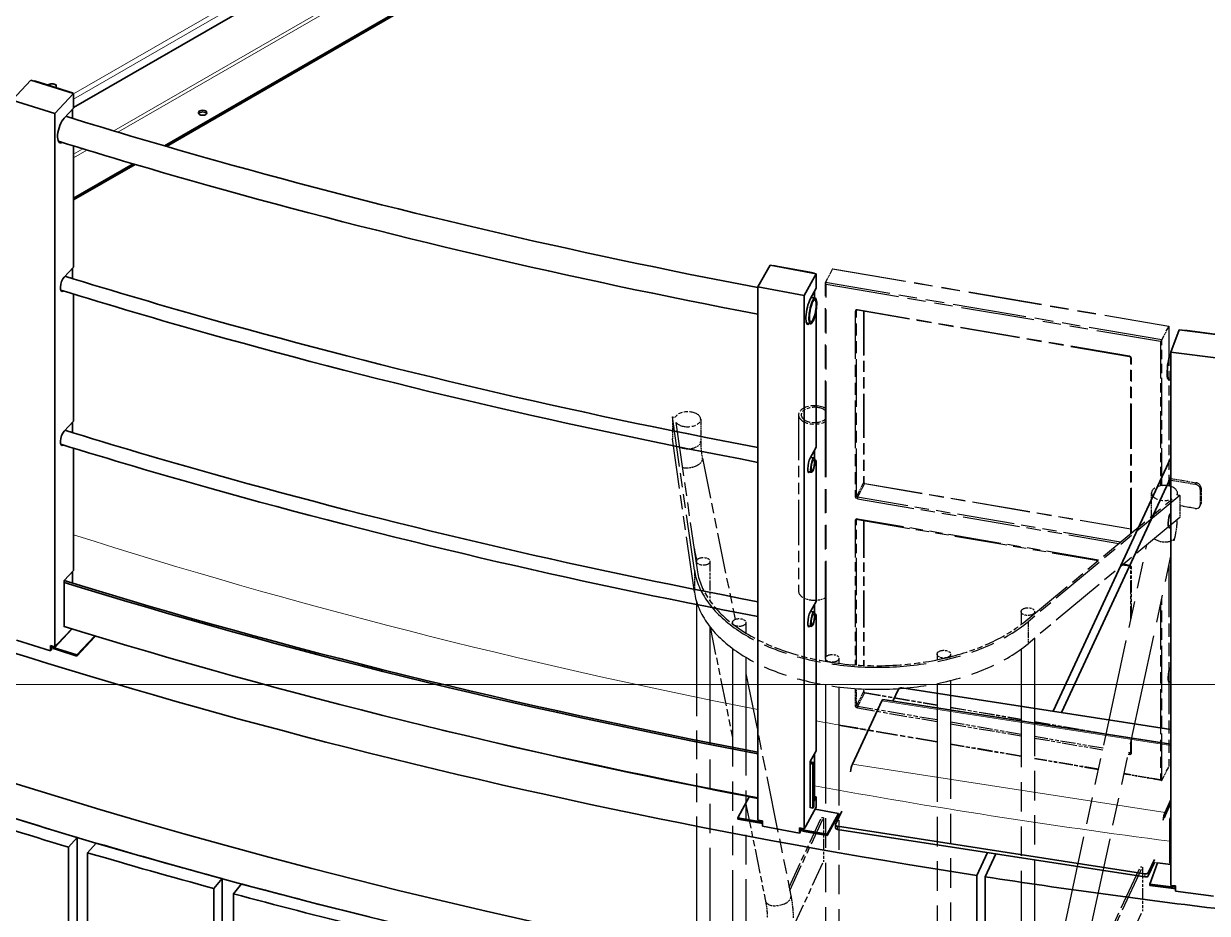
# Model space of a CAD drawing. Header units: millimetres. Extents: x 0 to 42050, y 0 to 29700.
# Drawn here: x 24983 to 25861, y 10772 to 11432 of the extents above; entities that cross this region are included whole.
import ezdxf

# ---------------------------------------------------------------- set-up
doc = ezdxf.new("R2010")
doc.units = ezdxf.units.MM
doc.header["$LTSCALE"] = 50
doc.linetypes.add('DOUBLE_DASH_CHAIN', pattern=[1.2403, 0.6614, -0.0827, 0.1654, -0.0827, 0.1654, -0.0827])
for name, color, linetype, lineweight in [('Detail Boundary', 7, 'Continuous', 18), ('Reference', 7, 'DOUBLE_DASH_CHAIN', 25), ('Visible', 7, 'Continuous', 35), ('Visible Narrow', 7, 'Continuous', 18)]:
    doc.layers.add(name, color=color, linetype=linetype, lineweight=lineweight)
doc.layers.add('P_Cable Ducts (CD)', color=30, linetype='Continuous', lineweight=18, true_color=0xff7f00)

# ---------------------------------------------------------------- blocks, each defined once
blk = doc.blocks.new('2dDetail0')
at = {"layer": 'Detail Boundary', "flags": 128}
blk.add_lwpolyline([(487.387, 169.093), (587.479, 169.093), (587.479, 218.834), (487.387, 218.834), (487.387, 169.093)], dxfattribs=at)

msp = doc.modelspace()

# ---------------------------------------------------------------- linework, layer by layer
at = {"layer": 'P_Cable Ducts (CD)'}
for centre, major_axis, start_param, end_param in [((26536.67, 12634.94), (3132, 0), 4.206918, 4.384312), ((26536.67, 12617.63), (3212, 0), 4.257807, 4.390658), ((26536.67, 12634.94), (3132, 0), 4.398848, 4.411717), ((26536.67, 12634.94), (3212, 0), 4.406491, 4.491477), ((26536.67, 12617.63), (3212, 0), 4.41233, 4.412777), ((26536.67, 12617.63), (3212, 0), 4.487834, 4.488579)]:
    msp.add_ellipse(centre, major_axis=major_axis, ratio=0.57735, start_param=start_param, end_param=end_param, dxfattribs=at)
at = {"layer": 'Reference', "ltscale": 0.116712}
for p, q in [((25577.58, 11239.81), (25582.79, 11250)), ((25826.92, 11197.28), (25832.14, 11207.47)), ((25605.81, 11091.59), (25600.59, 11081.4)), ((25601.36, 11080.62), (25606.58, 11090.81)), ((25605.81, 10936.46), (25600.59, 10926.27)), ((25601.36, 10925.49), (25606.58, 10935.67)), ((25826.92, 10870.68), (25832.14, 10880.87))]:
    msp.add_line(p, q, dxfattribs=at)
at = {"layer": 'Reference', "ltscale": 1.650504}
for p, q in [((25582.79, 11250), (25832.14, 11207.47)), ((25826.92, 11197.28), (25577.58, 11239.81))]:
    msp.add_line(p, q, dxfattribs=at)
at = {"layer": 'Reference', "ltscale": 1.648522}
msp.add_line((25583.08, 11250.11), (25832.12, 11207.63), dxfattribs=at)
at = {"layer": 'Reference', "ltscale": 2.162754}
msp.add_line((25577.55, 10961.48), (25577.55, 11239.65), dxfattribs=at)
at = {"layer": 'Reference', "ltscale": 1.640346}
msp.add_line((25578.12, 11238.58), (25825.93, 11196.31), dxfattribs=at)
at = {"layer": 'Reference', "ltscale": 2.146431}
msp.add_line((25578.12, 10962.51), (25578.12, 11238.58), dxfattribs=at)
at = {"layer": 'Reference', "ltscale": 1.068983}
for p, q in [((25599.6, 11218.59), (25599.6, 11081.09)), ((25600.59, 11081.4), (25600.59, 11218.9))]:
    msp.add_line(p, q, dxfattribs=at)
at = {"layer": 'Reference', "ltscale": 0.003814}
for p, q in [((25600.59, 11218.9), (25600.77, 11219.24)), ((25600.59, 11063.77), (25600.77, 11064.11))]:
    msp.add_line(p, q, dxfattribs=at)
at = {"layer": 'Reference', "ltscale": 1.33562}
for p, q in [((25802.91, 11185.22), (25601.14, 11219.63)), ((25803, 11184.87), (25601.23, 11219.29))]:
    msp.add_line(p, q, dxfattribs=at)
at = {"layer": 'Reference', "ltscale": 0.986703}
msp.add_line((25605.81, 11218.51), (25605.81, 11091.59), dxfattribs=at)
at = {"layer": 'Reference', "ltscale": 0.985642}
msp.add_line((25605.84, 11218.5), (25605.84, 11091.72), dxfattribs=at)
at = {"layer": 'Reference', "ltscale": 0.888687}
msp.add_line((25832.14, 11207.47), (25832.14, 11093.16), dxfattribs=at)
at = {"layer": 'Reference', "ltscale": 0.888479}
msp.add_line((25832.17, 11207.57), (25832.17, 11093.29), dxfattribs=at)
at = {"layer": 'Reference', "ltscale": 0.833662}
msp.add_line((25825.93, 11196.31), (25825.93, 11089.08), dxfattribs=at)
at = {"layer": 'Reference', "ltscale": 0.839992}
msp.add_line((25826.92, 11089.23), (25826.92, 11197.28), dxfattribs=at)
at = {"layer": 'Reference', "ltscale": 1.012701}
msp.add_line((25803.87, 11053.83), (25803.87, 11184.09), dxfattribs=at)
at = {"layer": 'Reference', "ltscale": 1.005544}
msp.add_line((25804.45, 11054.31), (25804.45, 11183.65), dxfattribs=at)
at = {"layer": 'Reference', "ltscale": 0.013389}
for p, q in [((25464.07, 11140.24), (25466.12, 11139.92)), ((25838.14, 11082.37), (25840.19, 11082.05))]:
    msp.add_line(p, q, dxfattribs=at)
at = {"layer": 'Reference', "ltscale": 0.12687}
for p, q in [((25464.07, 11140.24), (25464.07, 11123.91)), ((25484.99, 11138.49), (25484.99, 11122.16)), ((25832.36, 11093.6), (25851.54, 11090.33)), ((25819.27, 11067.47), (25819.27, 11083.8)), ((25840.19, 11082.05), (25840.19, 11065.72)), ((25480.36, 11026.59), (25480.36, 11010.26)), ((25727.67, 10988.34), (25727.67, 10972.01))]:
    msp.add_line(p, q, dxfattribs=at)
at = {"layer": 'Reference', "ltscale": 1.253798}
for p, q in [((25480.36, 11026.59), (25464.07, 11140.24)), ((25480.36, 11010.26), (25464.07, 11123.91)), ((25840.19, 11082.05), (25727.67, 10988.34)), ((25840.19, 11065.72), (25727.67, 10972.01))]:
    msp.add_line(p, q, dxfattribs=at)
at = {"layer": 'Reference', "ltscale": 1.208092}
for p, q in [((25466.65, 11136.19), (25482.35, 11026.69)), ((25726.02, 10988.99), (25834.45, 11079.29))]:
    msp.add_line(p, q, dxfattribs=at)
at = {"layer": 'Reference', "ltscale": 1.015656}
for p, q in [((25557.58, 11141.69), (25557.58, 11011.05)), ((25771.13, 10684.49), (25812.54, 10773.72))]:
    msp.add_line(p, q, dxfattribs=at)
at = {"layer": 'Reference', "ltscale": 0.915094}
msp.add_line((25486.27, 11109.65), (25510.45, 10989.99), dxfattribs=at)
at = {"layer": 'Reference', "ltscale": 0.004979}
msp.add_line((25832.14, 11093.16), (25832.36, 11093.6), dxfattribs=at)
at = {"layer": 'Reference', "ltscale": 0.131904}
msp.add_line((25832.17, 11094.84), (25852.11, 11091.43), dxfattribs=at)
at = {"layer": 'Reference', "ltscale": 0.035927}
msp.add_line((25832.36, 11093.6), (25832.36, 11088.97), dxfattribs=at)
at = {"layer": 'Reference', "ltscale": 1.305969}
msp.add_line((25606.58, 11090.81), (25803.87, 11057.15), dxfattribs=at)
at = {"layer": 'Reference', "ltscale": 1.305078}
msp.add_line((25606.71, 11090.94), (25803.87, 11057.31), dxfattribs=at)
at = {"layer": 'Reference', "ltscale": 0.011447}
msp.add_line((25838.47, 11082.32), (25838.47, 11083.8), dxfattribs=at)
at = {"layer": 'Reference', "ltscale": 0.012597}
for p, q in [((25852.11, 11091.43), (25851.54, 11090.33)), ((25855.38, 11086.41), (25855.95, 11087.51)), ((25855.1, 11073.81), (25855.67, 11074.92)), ((25855.95, 11076.08), (25855.38, 11074.98))]:
    msp.add_line(p, q, dxfattribs=at)
at = {"layer": 'Reference', "ltscale": 0.088779}
for p, q in [((25855.38, 11086.41), (25855.38, 11074.98)), ((25855.95, 11087.51), (25855.95, 11076.08))]:
    msp.add_line(p, q, dxfattribs=at)
at = {"layer": 'Reference', "ltscale": 1.28333}
msp.add_line((25601.14, 11079.52), (25795.01, 11046.45), dxfattribs=at)
at = {"layer": 'Reference', "ltscale": 1.289317}
msp.add_line((25796.14, 11047.39), (25601.36, 11080.62), dxfattribs=at)
at = {"layer": 'Reference', "ltscale": 0.075038}
msp.add_line((25851.54, 11072.36), (25840.19, 11074.3), dxfattribs=at)
at = {"layer": 'Reference', "ltscale": 0.833222}
msp.add_line((25599.6, 11063.46), (25599.6, 10956.28), dxfattribs=at)
at = {"layer": 'Reference', "ltscale": 0.836178}
msp.add_line((25600.59, 10956.21), (25600.59, 11063.77), dxfattribs=at)
at = {"layer": 'Reference', "ltscale": 1.184216}
msp.add_line((25780.04, 11033.98), (25601.14, 11064.5), dxfattribs=at)
at = {"layer": 'Reference', "ltscale": 1.181429}
msp.add_line((25601.23, 11064.15), (25779.71, 11033.71), dxfattribs=at)
at = {"layer": 'Reference', "ltscale": 0.835339}
msp.add_line((25605.81, 11063.37), (25605.81, 10955.92), dxfattribs=at)
at = {"layer": 'Reference', "ltscale": 0.835306}
msp.add_line((25605.84, 11063.37), (25605.84, 10955.92), dxfattribs=at)
at = {"layer": 'Reference', "ltscale": 2.483512}
msp.add_line((25771.17, 10747.08), (25836.78, 11051.5), dxfattribs=at)
at = {"layer": 'Reference', "ltscale": 0.088691}
msp.add_line((25479.68, 11045.33), (25482.03, 11033.72), dxfattribs=at)
at = {"layer": 'Reference', "ltscale": 2.401047}
msp.add_line((25752.4, 10751.12), (25815.84, 11045.44), dxfattribs=at)
at = {"layer": 'Reference', "ltscale": 0.024751}
msp.add_line((25481.9, 11033.07), (25481.9, 11029.87), dxfattribs=at)
at = {"layer": 'Reference', "ltscale": 0.227916}
msp.add_line((25491.9, 11033.07), (25491.9, 11003.74), dxfattribs=at)
at = {"layer": 'Reference', "ltscale": 0.030199}
msp.add_line((25802.91, 11030.08), (25798.34, 11030.86), dxfattribs=at)
at = {"layer": 'Reference', "ltscale": 0.032986}
msp.add_line((25798.01, 11030.59), (25803, 11029.74), dxfattribs=at)
at = {"layer": 'Reference', "ltscale": 0.303281}
msp.add_line((25803.87, 10989.94), (25803.87, 11028.96), dxfattribs=at)
at = {"layer": 'Reference', "ltscale": 0.279156}
msp.add_line((25804.45, 10992.6), (25804.45, 11028.51), dxfattribs=at)
at = {"layer": 'Reference', "ltscale": 1.158945}
msp.add_line((25832.14, 11029.94), (25832.14, 10880.87), dxfattribs=at)
at = {"layer": 'Reference', "ltscale": 1.158902}
msp.add_line((25832.17, 11030.09), (25832.17, 10881.02), dxfattribs=at)
at = {"layer": 'Reference', "ltscale": 1.0501}
msp.add_line((25826.92, 10870.68), (25826.92, 11005.75), dxfattribs=at)
at = {"layer": 'Reference', "ltscale": 2.569997}
msp.add_line((25481.9, 11003.32), (25481.9, 10672.78), dxfattribs=at)
at = {"layer": 'Reference', "ltscale": 0.074147}
msp.add_line((25722.61, 10995.83), (25722.61, 10986.28), dxfattribs=at)
at = {"layer": 'Reference', "ltscale": 0.010383}
msp.add_line((25732.61, 10995.83), (25732.61, 10994.48), dxfattribs=at)
at = {"layer": 'Reference', "ltscale": 1.011597}
msp.add_line((25825.93, 11001.14), (25825.93, 10871.02), dxfattribs=at)
at = {"layer": 'Reference', "ltscale": 0.007439}
msp.add_line((25508.55, 10987.73), (25508.55, 10986.76), dxfattribs=at)
at = {"layer": 'Reference', "ltscale": 0.060767}
msp.add_line((25518.55, 10987.73), (25518.55, 10979.9), dxfattribs=at)
at = {"layer": 'Reference', "ltscale": 2.643673}
msp.add_line((25491.9, 10984.49), (25491.9, 10644.47), dxfattribs=at)
at = {"layer": 'Reference', "ltscale": 0.626359}
msp.add_line((25492, 10984.36), (25508.55, 10902.45), dxfattribs=at)
at = {"layer": 'Reference', "ltscale": 2.646082}
msp.add_line((25732.61, 10976.13), (25732.61, 10635.79), dxfattribs=at)
at = {"layer": 'Reference', "ltscale": 2.651544}
msp.add_line((25508.55, 10968.53), (25508.55, 10627.49), dxfattribs=at)
at = {"layer": 'Reference', "ltscale": 2.65338}
msp.add_line((25518.55, 10961.91), (25518.55, 10620.63), dxfattribs=at)
at = {"layer": 'Reference', "ltscale": 0.016866}
msp.add_line((25577.51, 10961.13), (25577.51, 10958.95), dxfattribs=at)
at = {"layer": 'Reference', "ltscale": 0.028424}
msp.add_line((25587.51, 10961.13), (25587.51, 10957.46), dxfattribs=at)
at = {"layer": 'Reference', "ltscale": 0.032499}
msp.add_line((25660.26, 10964.26), (25660.26, 10960.07), dxfattribs=at)
at = {"layer": 'Reference', "ltscale": 0.014693}
msp.add_line((25670.26, 10964.26), (25670.26, 10962.36), dxfattribs=at)
at = {"layer": 'Reference', "ltscale": 2.651689}
msp.add_line((25722.61, 10968.07), (25722.61, 10627.01), dxfattribs=at)
at = {"layer": 'Reference', "ltscale": 1.261634}
msp.add_line((25518.55, 10949.9), (25551.89, 10784.93), dxfattribs=at)
at = {"layer": 'Reference', "ltscale": 2.656511}
msp.add_line((25670.26, 10944.77), (25670.26, 10603.09), dxfattribs=at)
at = {"layer": 'Reference', "ltscale": 2.656952}
msp.add_line((25577.51, 10941.41), (25577.51, 10599.68), dxfattribs=at)
at = {"layer": 'Reference', "ltscale": 2.657132}
msp.add_line((25587.51, 10939.95), (25587.51, 10598.2), dxfattribs=at)
at = {"layer": 'Reference', "ltscale": 0.099647}
msp.add_line((25599.6, 10938.79), (25599.6, 10925.96), dxfattribs=at)
at = {"layer": 'Reference', "ltscale": 0.096699}
msp.add_line((25600.59, 10926.27), (25600.59, 10938.72), dxfattribs=at)
at = {"layer": 'Reference', "ltscale": 0.015291}
msp.add_line((25605.81, 10938.44), (25605.81, 10936.46), dxfattribs=at)
at = {"layer": 'Reference', "ltscale": 0.014263}
msp.add_line((25605.84, 10938.44), (25605.84, 10936.59), dxfattribs=at)
at = {"layer": 'Reference', "ltscale": 0.355291}
msp.add_line((25606.58, 10935.67), (25660.26, 10926.52), dxfattribs=at)
at = {"layer": 'Reference', "ltscale": 0.354401}
msp.add_line((25606.71, 10935.81), (25660.26, 10926.67), dxfattribs=at)
at = {"layer": 'Reference', "ltscale": 2.656811}
msp.add_line((25660.26, 10942.52), (25660.26, 10600.8), dxfattribs=at)
at = {"layer": 'Reference', "ltscale": 0.389804}
msp.add_line((25660.26, 10915.44), (25601.36, 10925.49), dxfattribs=at)
at = {"layer": 'Reference', "ltscale": 0.391304}
msp.add_line((25601.14, 10924.39), (25660.26, 10914.3), dxfattribs=at)
at = {"layer": 'Reference', "ltscale": 0.346452}
for p, q in [((25670.26, 10924.97), (25722.61, 10916.04)), ((25670.26, 10924.81), (25722.61, 10915.88)), ((25722.61, 10904.8), (25670.26, 10913.73)), ((25670.26, 10912.6), (25722.61, 10903.67)), ((25722.61, 10888.64), (25670.26, 10897.57)), ((25722.61, 10888.31), (25670.26, 10897.24))]:
    msp.add_line(p, q, dxfattribs=at)
at = {"layer": 'Reference', "ltscale": 0.481513}
for p, q in [((25660.26, 10899.28), (25587.51, 10911.69)), ((25660.26, 10898.95), (25587.51, 10911.36))]:
    msp.add_line(p, q, dxfattribs=at)
at = {"layer": 'Reference', "ltscale": 0.350845}
msp.add_line((25732.61, 10914.33), (25785.63, 10905.29), dxfattribs=at)
at = {"layer": 'Reference', "ltscale": 0.350627}
msp.add_line((25732.61, 10914.17), (25785.59, 10905.14), dxfattribs=at)
at = {"layer": 'Reference', "ltscale": 0.335381}
msp.add_line((25783.29, 10894.45), (25732.61, 10903.1), dxfattribs=at)
at = {"layer": 'Reference', "ltscale": 0.333819}
msp.add_line((25732.61, 10901.96), (25783.06, 10893.36), dxfattribs=at)
at = {"layer": 'Reference', "ltscale": 0.081253}
msp.add_line((25804.45, 10891.01), (25804.45, 10901.48), dxfattribs=at)
at = {"layer": 'Reference', "ltscale": 0.005879}
msp.add_line((25803.14, 10891.07), (25802.24, 10891.22), dxfattribs=at)
at = {"layer": 'Reference', "ltscale": 0.016355}
msp.add_line((25803.87, 10892.5), (25803.14, 10891.07), dxfattribs=at)
at = {"layer": 'Reference', "ltscale": 0.057128}
msp.add_line((25803.87, 10891.46), (25803.87, 10898.82), dxfattribs=at)
at = {"layer": 'Reference', "ltscale": 0.313142}
msp.add_line((25779.93, 10878.87), (25732.61, 10886.94), dxfattribs=at)
at = {"layer": 'Reference', "ltscale": 0.312688}
msp.add_line((25779.86, 10878.55), (25732.61, 10886.61), dxfattribs=at)
at = {"layer": 'Reference', "ltscale": 0.005941}
msp.add_line((25802, 10890.13), (25802.91, 10889.97), dxfattribs=at)
at = {"layer": 'Reference', "ltscale": 0.184133}
msp.add_line((25826.64, 10870.57), (25798.81, 10875.32), dxfattribs=at)
at = {"layer": 'Reference', "ltscale": 0.178981}
msp.add_line((25825.93, 10871.02), (25798.88, 10875.64), dxfattribs=at)
at = {"layer": 'Reference', "ltscale": 0.549329}
msp.add_line((25518.55, 10852.96), (25533.07, 10781.13), dxfattribs=at)
at = {"layer": 'Reference', "ltscale": 0.58815}
msp.add_line((25550.56, 10791.52), (25574.54, 10843.19), dxfattribs=at)
at = {"layer": 'Reference', "ltscale": 0.613734}
msp.add_line((25551.06, 10789.03), (25576.08, 10842.96), dxfattribs=at)
at = {"layer": 'Reference', "ltscale": 0.010058}
for p, q in [((25574.54, 10843.19), (25576.08, 10842.96)), ((25811, 10806.61), (25812.54, 10806.38))]:
    msp.add_line(p, q, dxfattribs=at)
at = {"layer": 'Reference', "ltscale": 0.253839}
for p, q in [((25576.08, 10842.96), (25576.08, 10810.3)), ((25812.54, 10806.38), (25812.54, 10773.72))]:
    msp.add_line(p, q, dxfattribs=at)
at = {"layer": 'Reference', "ltscale": 0.55273}
msp.add_line((25553.55, 10761.73), (25576.08, 10810.3), dxfattribs=at)
at = {"layer": 'Reference', "ltscale": 0.968067}
msp.add_line((25771.53, 10721.57), (25811, 10806.61), dxfattribs=at)
at = {"layer": 'Reference', "ltscale": 1.005976}
msp.add_line((25771.53, 10718), (25812.54, 10806.38), dxfattribs=at)
at = {"layer": 'Reference', "ltscale": 0.003317}
for centre, major_axis, ratio, start_param, end_param in [((25583.56, 11249.21), (-0.716, 0.849), 0.419469, 5.821876, 6.457215), ((25831.37, 11206.94), (-0.788, -0.665), 0.208337, 2.680283, 3.315622)]:
    msp.add_ellipse(centre, major_axis=major_axis, ratio=ratio, start_param=start_param, end_param=end_param, dxfattribs=at)
at = {"layer": 'Reference', "ltscale": 0.009601}
for centre, major_axis, ratio, start_param, end_param in [((25578.35, 11239.03), (-0.716, 0.849), 0.419469, 0.17403, 1.744826), ((25826.16, 11196.76), (-0.788, -0.665), 0.208337, 1.109487, 2.680283), ((25826.16, 10871.46), (-0.716, 0.849), 0.419469, 1.744826, 3.315622)]:
    msp.add_ellipse(centre, major_axis=major_axis, ratio=ratio, start_param=start_param, end_param=end_param, dxfattribs=at)
at = {"layer": 'Reference', "ltscale": 0.015855}
for centre, major_axis, start_param, end_param in [((25601.14, 11218.33), (-1.42, 0.73), 5.093507, 6.664303), ((25802.91, 11183.91), (1.42, -0.73), 0.381118, 1.951914), ((25601.14, 11080.83), (-1.42, 0.73), 0.381118, 1.951914), ((25601.14, 11063.19), (-1.42, 0.73), 5.093507, 6.664303), ((25802.91, 11028.77), (1.42, -0.73), 0.381118, 1.951914), ((25601.14, 10925.7), (-1.42, 0.73), 0.381118, 1.951914), ((25802.91, 10891.28), (1.42, -0.73), 5.093507, 6.664303)]:
    msp.add_ellipse(centre, major_axis=major_axis, ratio=0.783035, start_param=start_param, end_param=end_param, dxfattribs=at)
at = {"layer": 'Reference', "ltscale": 0.007878}
for centre, major_axis, ratio, start_param, end_param in [((25599.83, 11219.03), (0.8, 0), 0.57735, 4.425109, 5.995906), ((25606.58, 11091.46), (-0.712, 0.364), 0.783035, 0.381118, 1.951914), ((25599.83, 11081.53), (0.8, 0), 0.57735, 4.425109, 5.995906), ((25601.36, 11081.27), (-0.712, 0.364), 0.783035, 0.381118, 1.951914), ((25601.36, 11079.97), (-0.135, -0.789), 0.23135, 3.776931, 5.347728), ((25599.83, 11063.9), (0.8, 0), 0.57735, 4.425109, 5.995906), ((25606.58, 10936.33), (-0.712, 0.364), 0.783035, 0.381118, 1.951914), ((25599.83, 10926.4), (0.8, 0), 0.57735, 4.425109, 5.995906), ((25601.36, 10926.14), (-0.712, 0.364), 0.783035, 0.381118, 1.951914), ((25601.36, 10924.83), (-0.135, -0.789), 0.23135, 3.776931, 5.347728), ((25803.14, 10890.41), (0.135, 0.789), 0.23135, 0.635339, 2.206135)]:
    msp.add_ellipse(centre, major_axis=major_axis, ratio=ratio, start_param=start_param, end_param=end_param, dxfattribs=at)
at = {"layer": 'Reference', "ltscale": 0.001836}
for centre in [(25601.36, 11218.77), (25601.36, 11063.64)]:
    msp.add_ellipse(centre, major_axis=(-0.712, 0.364), ratio=0.783035, start_param=0, end_param=0.381118, dxfattribs=at)
at = {"layer": 'Reference', "ltscale": 0.004651}
for centre in [(25601.36, 11220.08), (25803.14, 11185.66), (25601.36, 11064.94), (25803.14, 11030.52)]:
    msp.add_ellipse(centre, major_axis=(-0.135, -0.789), ratio=0.23135, start_param=5.347728, end_param=6.283185, dxfattribs=at)
at = {"layer": 'Reference', "ltscale": 0.006419}
for centre in [(25804.67, 11184.09), (25804.67, 11028.96), (25804.67, 10891.46)]:
    msp.add_ellipse(centre, major_axis=(-0.8, 0), ratio=0.57735, start_param=0, end_param=1.283517, dxfattribs=at)
at = {"layer": 'Reference', "ltscale": 0.349769}
msp.add_ellipse((25569.38, 11141.69), major_axis=(-11.8, 0), ratio=0.57735, start_param=3.947987, end_param=8.618383, dxfattribs=at)
at = {"layer": 'Reference', "ltscale": 0.317936}
msp.add_ellipse((25569.38, 11141.69), major_axis=(-9.8, 0), ratio=0.57735, start_param=3.727246, end_param=8.839125, dxfattribs=at)
at = {"layer": 'Reference', "ltscale": 0.340855}
for centre, major_axis, start_param, end_param in [((25475.39, 11138.49), (-9.6, 0), 0.426953, 6.021386), ((25828.87, 11083.8), (9.6, 0), 6.021386, 11.615818)]:
    msp.add_ellipse(centre, major_axis=major_axis, ratio=0.57735, start_param=start_param, end_param=end_param, dxfattribs=at)
at = {"layer": 'Reference', "ltscale": 0.137709}
msp.add_ellipse((25475.39, 11122.16), major_axis=(9.6, 0), ratio=0.57735, start_param=4.021991, end_param=6.283185, dxfattribs=at)
at = {"layer": 'Reference', "ltscale": 0.13923}
msp.add_ellipse((25476.86, 11107.75), major_axis=(9.41, 1.9), ratio=0.531883, start_param=3.997033, end_param=6.283185, dxfattribs=at)
at = {"layer": 'Reference', "ltscale": 0.001359}
for centre in [(25831.37, 11093.29), (25605.04, 11091.72), (25605.04, 10936.59)]:
    msp.add_ellipse(centre, major_axis=(0.8, 0), ratio=0.57735, start_param=5.995906, end_param=6.283185, dxfattribs=at)
at = {"layer": 'Reference', "ltscale": 0.003127}
for centre in [(25606.58, 11090.15), (25606.58, 10935.02)]:
    msp.add_ellipse(centre, major_axis=(0.135, 0.789), ratio=0.23135, start_param=0, end_param=0.635339, dxfattribs=at)
at = {"layer": 'Reference', "ltscale": 0.039789}
for centre, start_param, end_param in [((25851.54, 11087.06), 0.381118, 1.951914), ((25852.11, 11088.17), 0.381118, 1.951914), ((25851.54, 11075.63), 5.093507, 6.664303)]:
    msp.add_ellipse(centre, major_axis=(3.56, -1.82), ratio=0.783035, start_param=start_param, end_param=end_param, dxfattribs=at)
at = {"layer": 'Reference', "ltscale": 0.009578}
msp.add_ellipse((25852.11, 11076.74), major_axis=(3.56, -1.82), ratio=0.783035, start_param=0, end_param=0.381118, dxfattribs=at)
at = {"layer": 'Reference', "ltscale": 0.008162}
msp.add_ellipse((25828.87, 11067.47), major_axis=(-9.6, 0), ratio=0.57735, start_param=0, end_param=0.135565, dxfattribs=at)
at = {"layer": 'Reference', "ltscale": 0.131274}
msp.add_ellipse((25827.4, 11053.52), major_axis=(9.38, -2.02), ratio=0.605275, start_param=4.127586, end_param=6.283185, dxfattribs=at)
at = {"layer": 'Reference', "ltscale": 0.199343}
for centre, major_axis in [((25486.9, 11033.07), (5, 0)), ((25727.61, 10995.83), (-5, 0)), ((25513.55, 10987.73), (5, 0)), ((25582.51, 10961.13), (-5, 0)), ((25665.26, 10964.26), (-5, 0))]:
    msp.add_ellipse(centre, major_axis=major_axis, ratio=0.57735, dxfattribs=at)
at = {"layer": 'Reference', "ltscale": 2.117664}
for centre in [(25615.9, 11033.07), (25615.9, 11016.74)]:
    msp.add_ellipse(centre, major_axis=(-136, 0), ratio=0.57735, start_param=0.082577, end_param=2.535417, dxfattribs=at)
at = {"layer": 'Reference', "ltscale": 0.486431}
for major_axis, start_param, end_param in [((-134, 0), 0.082577, 0.654498), ((134, 0), 5.105088, 5.67701)]:
    msp.add_ellipse((25615.9, 11033.07), major_axis=major_axis, ratio=0.57735, start_param=start_param, end_param=end_param, dxfattribs=at)
at = {"layer": 'Reference', "ltscale": 0.174834}
msp.add_ellipse((25569.38, 11011.05), major_axis=(-11.8, 0), ratio=0.57735, start_param=0, end_param=2.335198, dxfattribs=at)
at = {"layer": 'Reference', "ltscale": 0.556679}
for start_param, end_param in [(3.796091, 4.45059), (4.45059, 5.105088)]:
    msp.add_ellipse((25615.9, 11033.07), major_axis=(134, 0), ratio=0.57735, start_param=start_param, end_param=end_param, dxfattribs=at)
at = {"layer": 'Reference', "ltscale": 0.005942}
msp.add_ellipse((25803.14, 10891.72), major_axis=(0.712, -0.364), ratio=0.783035, start_param=5.093507, end_param=6.283185, dxfattribs=at)
at = {"layer": 'Reference', "ltscale": 0.001379}
msp.add_ellipse((25831.37, 10881.65), major_axis=(0.716, -0.849), ratio=0.419469, start_param=0.17403, end_param=0.461309, dxfattribs=at)
at = {"layer": 'Reference', "ltscale": 0.191366}
msp.add_ellipse((25542.48, 10783.03), major_axis=(9.41, 1.9), ratio=0.531883, start_param=3.141593, end_param=6.283185, dxfattribs=at)
at = {"layer": 'Reference', "ltscale": 0.00733}
for points, knots in [([(25600.65, 11219.14), (25600.66, 11219.15), (25600.67, 11219.17), (25600.7, 11219.2), (25600.72, 11219.22), (25600.78, 11219.25), (25600.82, 11219.27), (25600.91, 11219.29), (25600.97, 11219.3), (25601.09, 11219.3), (25601.16, 11219.3), (25601.23, 11219.29)], [5.093507, 5.093507, 5.093507, 5.093507, 5.331443, 5.331443, 5.569378, 5.569378, 5.807314, 5.807314, 6.04525, 6.04525, 6.283185, 6.283185, 6.283185, 6.283185]), ([(25601.23, 11064.15), (25601.16, 11064.17), (25601.09, 11064.17), (25600.97, 11064.17), (25600.91, 11064.16), (25600.82, 11064.13), (25600.78, 11064.12), (25600.72, 11064.08), (25600.7, 11064.07), (25600.67, 11064.03), (25600.66, 11064.02), (25600.65, 11064)], [0, 0, 0, 0, 0.237936, 0.237936, 0.475871, 0.475871, 0.713807, 0.713807, 0.951743, 0.951743, 1.189678, 1.189678, 1.189678, 1.189678])]:
    msp.add_open_spline(points, degree=3, knots=knots, dxfattribs=at)
at = {"layer": 'Reference', "ltscale": 0.009585}
for points, knots in [([(25803, 11184.87), (25803.08, 11184.86), (25803.15, 11184.84), (25803.3, 11184.78), (25803.37, 11184.74), (25803.51, 11184.66), (25803.57, 11184.61), (25803.68, 11184.51), (25803.73, 11184.45), (25803.8, 11184.34), (25803.82, 11184.29), (25803.86, 11184.19), (25803.87, 11184.15), (25803.87, 11184.11), (25803.87, 11184.1), (25803.87, 11184.09)], [6.283185, 6.283185, 6.283185, 6.283185, 6.53079, 6.53079, 6.779108, 6.779108, 7.027476, 7.027476, 7.275093, 7.275093, 7.525088, 7.525088, 7.792195, 7.792195, 7.853982, 7.853982, 7.853982, 7.853982]), ([(25605.84, 11091.72), (25605.84, 11091.68), (25605.85, 11091.63), (25605.89, 11091.53), (25605.92, 11091.47), (25605.99, 11091.36), (25606.04, 11091.3), (25606.15, 11091.2), (25606.21, 11091.15), (25606.35, 11091.07), (25606.42, 11091.03), (25606.57, 11090.98), (25606.64, 11090.96), (25606.71, 11090.94)], [1.570796, 1.570796, 1.570796, 1.570796, 1.884956, 1.884956, 2.154029, 2.154029, 2.403908, 2.403908, 2.651533, 2.651533, 2.899915, 2.899915, 3.141593, 3.141593, 3.141593, 3.141593]), ([(25803, 11029.74), (25803.08, 11029.72), (25803.15, 11029.7), (25803.3, 11029.64), (25803.37, 11029.61), (25803.51, 11029.52), (25803.57, 11029.47), (25803.68, 11029.37), (25803.73, 11029.32), (25803.8, 11029.21), (25803.82, 11029.16), (25803.86, 11029.06), (25803.87, 11029.02), (25803.87, 11028.97), (25803.87, 11028.96), (25803.87, 11028.96)], [6.283185, 6.283185, 6.283185, 6.283185, 6.53079, 6.53079, 6.779108, 6.779108, 7.027476, 7.027476, 7.275093, 7.275093, 7.525088, 7.525088, 7.792195, 7.792195, 7.853982, 7.853982, 7.853982, 7.853982]), ([(25605.84, 10936.59), (25605.84, 10936.55), (25605.85, 10936.5), (25605.89, 10936.39), (25605.92, 10936.34), (25605.99, 10936.22), (25606.04, 10936.17), (25606.15, 10936.07), (25606.21, 10936.02), (25606.35, 10935.93), (25606.42, 10935.9), (25606.57, 10935.84), (25606.64, 10935.82), (25606.71, 10935.81)], [1.570796, 1.570796, 1.570796, 1.570796, 1.884956, 1.884956, 2.154029, 2.154029, 2.403908, 2.403908, 2.651533, 2.651533, 2.899915, 2.899915, 3.141593, 3.141593, 3.141593, 3.141593])]:
    msp.add_open_spline(points, degree=3, knots=knots, dxfattribs=at)
at = {"layer": 'Reference', "ltscale": 0.100833}
for points, knots in [([(25484.99, 11122.16), (25484.99, 11121.34), (25485.01, 11120.52), (25485.08, 11118.87), (25485.13, 11118.04), (25485.26, 11116.37), (25485.35, 11115.54), (25485.55, 11113.87), (25485.67, 11113.03), (25485.95, 11111.34), (25486.1, 11110.5), (25486.27, 11109.65)], [3.1415927, 3.1415927, 3.1415927, 3.1415927, 3.1764992, 3.1764992, 3.2114058, 3.2114058, 3.2463124, 3.2463124, 3.281219, 3.281219, 3.3161256, 3.3161256, 3.3161256, 3.3161256]), ([(25533.07, 10781.13), (25533.24, 10780.28), (25533.39, 10779.44), (25533.67, 10777.75), (25533.79, 10776.91), (25533.99, 10775.24), (25534.08, 10774.4), (25534.21, 10772.74), (25534.26, 10771.91), (25534.33, 10770.26), (25534.35, 10769.44), (25534.35, 10768.62)], [6.1086524, 6.1086524, 6.1086524, 6.1086524, 6.143559, 6.143559, 6.1784656, 6.1784656, 6.2133721, 6.2133721, 6.2482787, 6.2482787, 6.2831853, 6.2831853, 6.2831853, 6.2831853])]:
    msp.add_open_spline(points, degree=3, knots=knots, dxfattribs=at)
at = {"layer": 'Reference', "ltscale": 0.006707}
msp.add_open_spline([(25819.26, 11066.65), (25819.27, 11066.92), (25819.27, 11067.2), (25819.27, 11067.47)], degree=3, dxfattribs=at)
at = {"layer": 'Reference', "ltscale": 0.097053}
msp.add_open_spline([(25836.78, 11051.5), (25837.01, 11052.54), (25837.21, 11053.59), (25837.57, 11055.69), (25837.73, 11056.75), (25838, 11058.88), (25838.11, 11059.94), (25838.29, 11062.08), (25838.36, 11063.15), (25838.4, 11064.23)], degree=3, knots=[6.1086524, 6.1086524, 6.1086524, 6.1086524, 6.143559, 6.143559, 6.1784656, 6.1784656, 6.2133721, 6.2133721, 6.2482169, 6.2482169, 6.2482169, 6.2482169], dxfattribs=at)
at = {"layer": 'Reference', "ltscale": 0.002347}
msp.add_open_spline([(25803.87, 10891.46), (25803.87, 10891.45), (25803.87, 10891.44), (25803.87, 10891.42), (25803.87, 10891.42), (25803.87, 10891.4), (25803.87, 10891.4), (25803.86, 10891.38), (25803.86, 10891.38), (25803.86, 10891.37), (25803.85, 10891.36), (25803.85, 10891.35)], degree=3, knots=[1.5707963, 1.5707963, 1.5707963, 1.5707963, 1.6470199, 1.6470199, 1.7232435, 1.7232435, 1.799467, 1.799467, 1.8756906, 1.8756906, 1.9519142, 1.9519142, 1.9519142, 1.9519142], dxfattribs=at)
at = {"layer": 'Reference', "ltscale": 0.120987}
msp.add_open_spline([(25551.89, 10784.93), (25552.11, 10783.84), (25552.31, 10782.76), (25552.66, 10780.58), (25552.81, 10779.49), (25553.08, 10777.31), (25553.19, 10776.22), (25553.37, 10774.05), (25553.44, 10772.96), (25553.52, 10770.79), (25553.55, 10769.7), (25553.55, 10768.62)], degree=3, knots=[6.1086524, 6.1086524, 6.1086524, 6.1086524, 6.143559, 6.143559, 6.1784656, 6.1784656, 6.2133721, 6.2133721, 6.2482787, 6.2482787, 6.2831853, 6.2831853, 6.2831853, 6.2831853], dxfattribs=at)
at = {"layer": 'Visible'}
for p, q in [((25558.67, 11680.66), (25020.1, 11369.71)), ((25087.38, 11341.28), (25575.39, 11623.03)), ((25088.88, 11340.84), (25575.39, 11621.72)), ((24988.45, 11389.99), (24974.53, 11375.17)), ((24988.45, 11389.99), (25020.1, 11380.08)), ((24990.92, 11389.22), (24991.16, 11389.47)), ((24994.32, 11388.48), (24991.16, 11389.47)), ((25016.13, 11381.66), (24994.32, 11388.48)), ((25006.18, 11365.26), (24974.53, 11375.17)), ((25020.1, 11380.08), (25006.18, 11365.26)), ((25016.13, 11381.66), (25019.29, 11380.67)), ((25019.05, 11380.41), (25019.29, 11380.67)), ((25019.29, 11380.67), (25019.29, 11380.33)), ((25020.1, 11380.08), (25020.1, 11369.3)), ((25006.18, 10969.75), (25006.18, 11365.26)), ((25013.14, 11361.89), (25020.1, 11369.3)), ((25019.29, 11368.45), (25019.29, 11361.65)), ((25020.1, 11341.19), (25020.1, 11251.4)), ((25020.1, 11302.43), (25064.24, 11327.92)), ((25020.1, 11301.12), (25065.74, 11327.48)), ((25013.14, 11243.99), (25020.1, 11251.4)), ((25019.29, 11250.55), (25019.29, 11242.86)), ((25536.4, 11252.73), (25527.47, 11236.68)), ((25536.4, 11252.73), (25570.67, 11246.38)), ((25538.79, 11252.29), (25538.91, 11252.5)), ((25542.34, 11251.87), (25538.91, 11252.5)), ((25565.95, 11247.49), (25542.34, 11251.87)), ((25570.67, 11246.38), (25561.74, 11230.33)), ((25565.95, 11247.49), (25569.38, 11246.85)), ((25569.26, 11246.64), (25569.38, 11246.85)), ((25569.38, 11246.85), (25569.38, 11246.62)), ((25570.67, 11246.38), (25570.67, 11235.6)), ((25561.74, 11230.33), (25527.47, 11236.68)), ((25527.47, 10841.17), (25527.47, 11236.68)), ((25566.21, 11227.58), (25570.67, 11235.6)), ((25569.38, 11233.28), (25569.38, 11228.36)), ((25020.1, 11231.36), (25020.1, 11137.09)), ((25561.74, 10834.82), (25561.74, 11230.33)), ((25570.67, 11218.62), (25570.43, 11218.18)), ((25570.51, 11218.65), (25570.67, 11218.62)), ((25570.67, 11218.62), (25570.67, 11117.7)), ((25839.79, 11204.75), (25833.62, 11188.27)), ((25839.79, 11204.75), (25874.98, 11200.36)), ((25842.1, 11204.46), (25842.17, 11204.65)), ((25845.69, 11204.21), (25842.17, 11204.65)), ((25869.93, 11201.19), (25845.69, 11204.21)), ((25868.81, 11183.88), (25833.62, 11188.27)), ((25833.62, 10792.76), (25833.62, 11188.27)), ((25013.14, 11129.68), (25020.1, 11137.09)), ((25019.29, 11136.24), (25019.29, 11128.55)), ((25020.1, 11117.05), (25020.1, 11026.38)), ((25566.21, 11109.67), (25570.67, 11117.7)), ((25569.38, 11115.38), (25569.38, 11109.53)), ((25570.67, 11107.9), (25569.68, 11106.13)), ((25569.72, 11108.08), (25570.67, 11107.9)), ((25570.67, 11107.9), (25570.67, 11003.39)), ((25013.04, 11018.86), (25020.1, 11026.38)), ((25019.29, 11025.52), (25019.29, 11016.91)), ((25013.04, 10984.57), (25013.04, 11018.86)), ((25013.57, 11019.43), (25013.57, 11018.67)), ((25566.21, 10995.36), (25570.67, 11003.39)), ((25569.38, 11001.07), (25569.38, 10995.22)), ((25570.67, 10993.59), (25569.68, 10991.82)), ((25569.72, 10993.77), (25570.67, 10993.59)), ((25570.67, 10993.59), (25570.67, 10892.67)), ((25005.95, 10968.99), (25019.1, 10983)), ((25018.73, 10983.11), (25007.89, 10971.58)), ((25013.26, 10984.8), (25013.04, 10984.57)), ((24977.7, 10974.75), (25003.01, 10966.82)), ((25006.18, 10969.75), (25003.01, 10970.74)), ((25003.01, 10966.82), (25003.01, 10970.74)), ((25003.59, 10967.43), (25003.59, 10970.56)), ((25004.89, 10970.15), (25004.89, 10968.34)), ((25005.95, 10969.82), (25005.95, 10968.99)), ((25007.89, 10971.58), (25006.18, 10969.75)), ((25035.73, 10977.93), (25022.47, 10963.81)), ((25035.82, 10977.05), (25022.47, 10962.83)), ((25035.82, 10977.05), (25035.82, 10977.9)), ((25003.01, 10966.82), (25003.59, 10967.43)), ((25004.89, 10968.34), (25008.06, 10967.35)), ((25005.95, 10968.99), (25008.06, 10968.33)), ((25022.47, 10963.81), (25008.06, 10968.33)), ((25008.06, 10967.35), (25022.47, 10962.83)), ((25022.47, 10963.81), (25022.47, 10962.83)), ((25631.63, 10938.41), (25627.47, 10929.44)), ((25634.08, 10939.23), (25833.62, 10908.36)), ((25619.22, 10929.62), (25597.46, 10882.73)), ((25620.07, 10930.59), (25833.62, 10897.55)), ((25566.15, 10884.54), (25570.67, 10892.67)), ((25566.15, 10850.24), (25566.15, 10884.54)), ((25568.79, 10883.91), (25568.19, 10882.81)), ((25568.19, 10882.81), (25568.19, 10850.15)), ((25568.79, 10851.25), (25568.79, 10883.91)), ((25569.38, 10890.35), (25569.38, 10858.32)), ((25521.01, 10858.35), (25512.45, 10842.96)), ((25521.01, 10858.35), (25527.47, 10857.15)), ((25568.79, 10857.26), (25569.53, 10858.59)), ((25570.67, 10858.38), (25568.79, 10855)), ((25569.53, 10858.59), (25570.67, 10858.38)), ((25570.67, 10858.38), (25570.67, 10850.87)), ((25833.62, 10856.23), (25829.28, 10846.87)), ((25570.67, 10850.87), (25562.84, 10836.8)), ((25566.28, 10850.49), (25566.15, 10850.24)), ((25568.19, 10850.15), (25568.79, 10851.25)), ((25587.28, 10846.06), (25569.8, 10849.3)), ((25589.63, 10847.91), (25585.04, 10838.02)), ((25829.28, 10844.59), (25833.62, 10853.95)), ((25512.45, 10842.96), (25528.06, 10840.06)), ((25512.45, 10842.96), (25512.45, 10841.98)), ((25512.45, 10841.98), (25528.06, 10839.08)), ((25530.89, 10840.54), (25527.47, 10841.17)), ((25528.06, 10840.06), (25530.35, 10839.64)), ((25528.06, 10839.08), (25530.89, 10838.56)), ((25530.35, 10840.64), (25530.35, 10839.64)), ((25530.89, 10840.54), (25530.89, 10836.62)), ((25587.28, 10846.06), (25578.72, 10830.67)), ((25587.28, 10845.08), (25578.72, 10829.69)), ((25587.28, 10845.08), (25587.28, 10846.06)), ((25833.29, 10842.94), (25832.86, 10841.81)), ((25832.86, 10841.81), (25832.86, 10809.15)), ((25530.89, 10836.62), (25558.32, 10831.53)), ((25561.74, 10834.82), (25558.32, 10835.45)), ((25558.32, 10831.53), (25558.32, 10835.45)), ((25558.32, 10831.53), (25558.68, 10832.19)), ((25558.68, 10832.19), (25558.68, 10835.38)), ((25559.67, 10835.2), (25559.67, 10833.22)), ((25559.67, 10833.22), (25563.1, 10832.59)), ((25560.82, 10834.99), (25560.82, 10833.99)), ((25560.82, 10833.99), (25561.32, 10834.9)), ((25560.82, 10833.99), (25563.1, 10833.57)), ((25562.84, 10836.8), (25561.74, 10834.82)), ((25578.72, 10830.67), (25563.1, 10833.57)), ((25563.1, 10832.59), (25578.72, 10829.69)), ((25578.72, 10830.67), (25578.72, 10829.69)), ((25584.97, 10837.72), (25584.97, 10835.44)), ((25586.46, 10836.61), (25814.41, 10801.34)), ((25586.46, 10834.32), (25814.41, 10799.06)), ((25821.44, 10812.03), (25816.86, 10802.16)), ((25816.86, 10799.87), (25821.44, 10809.74)), ((25823.79, 10809.47), (25817.88, 10793.67)), ((25823.79, 10809.47), (25833.62, 10808.25)), ((25817.88, 10793.67), (25833.91, 10791.67)), ((25817.88, 10793.67), (25817.88, 10792.69)), ((25817.88, 10792.69), (25833.91, 10790.69)), ((25837.14, 10792.32), (25833.62, 10792.76)), ((25833.91, 10791.67), (25836.25, 10791.38)), ((25833.91, 10790.69), (25837.14, 10790.29)), ((25836.25, 10792.43), (25836.25, 10791.38)), ((25837.14, 10792.32), (25837.14, 10788.4)), ((25837.14, 10788.4), (25865.29, 10784.89))]:
    msp.add_line(p, q, dxfattribs=at)
at = {"layer": 'Visible', "color": 9, "true_color": 0xc0c0c0}
for p, q in [((25746.35, 10921.86), (25833.62, 11109.92)), ((25833.62, 11095.64), (25752.53, 10920.9)), ((25016.24, 10821.2), (25022.64, 10828.39)), ((25016.24, 9428.26), (25016.24, 10821.2)), ((25022.64, 10828.39), (25022.64, 9435.45)), ((25036.87, 10824.17), (25030.48, 10816.98)), ((25030.48, 10816.98), (25030.48, 9424.04)), ((25689.83, 10800.08), (25697.73, 10817.11)), ((25703.91, 10816.15), (25696.01, 10799.13)), ((25124.17, 10790.45), (25130.11, 10797.77)), ((25130.11, 10797.77), (25130.11, 9404.82)), ((25689.83, 10703.74), (25689.83, 10800.08)), ((25696.01, 10799.13), (25696.01, 10702.78)), ((25124.17, 9397.5), (25124.17, 10790.45)), ((25144.6, 10793.85), (25138.66, 10786.53)), ((25138.66, 10786.53), (25138.66, 9393.59))]:
    msp.add_line(p, q, dxfattribs=at)
for centre, major_axis, start_param, end_param in [((26536.67, 12521.29), (-3300, 0), 6.096202, 9.616876), ((26536.67, 12521.29), (-3260, 0), 0, 1.365272), ((26536.67, 12617.63), (3260, 0), 4.102505, 4.449608), ((26536.67, 10599.25), (-3368, 0), 6.103874, 8.493638), ((26536.67, 12521.29), (3300, 0), 4.204276, 4.235747), ((26536.67, 12521.29), (-3314, 0), 1.062673, 1.094164), ((26536.67, 12521.29), (3300, 0), 4.240595, 4.272066), ((26536.67, 12521.29), (-3314, 0), 1.098992, 1.130483), ((26536.67, 10605.79), (-3330.76, 0), 6.182827, 8.492316), ((26536.67, 12617.63), (3260, 0), 4.451571, 4.506865), ((26536.67, 12521.29), (-3314, 0), 1.135311, 1.166802), ((26536.67, 12521.29), (3300, 0), 4.276914, 4.308385)]:
    msp.add_ellipse(centre, major_axis=major_axis, ratio=0.57735, start_param=start_param, end_param=end_param, dxfattribs=at)
at = {"layer": 'Visible'}
for centre, major_axis, ratio, start_param, end_param in [((25004.05, 11385.4), (3.2, 0), 0.57735, 2.10386, 2.625982), ((25004.05, 11385.4), (3.2, 0), 0.57735, 1.056663, 2.10386), ((25004.05, 11385.4), (3.2, 0), 0.57735, 0.009465, 1.056663), ((25004.05, 11385.4), (3.2, 0), 0.57735, 5.805272, 6.292651), ((25115.77, 11364.53), (3.2, 0), 0.57735, 0.361367, 2.780226), ((25013.14, 11353.4), (-3.11, -9.93), 0.389127, 3.818965, 6.672279), ((25011, 11353.55), (3.11, 9.93), 0.389127, 6.081026, 6.185917), ((25009.94, 11353.88), (3.11, 9.93), 0.389127, 3.60864, 3.640592), ((25011, 11353.55), (-3.11, -9.93), 0.389127, 0.355006, 0.499803), ((25012.08, 11353.73), (-3.11, -9.93), 0.389127, 0.137004, 0.387969), ((25013.14, 11239.09), (-1.79, -5.73), 0.389127, 3.818965, 6.754979), ((25011, 11239.24), (-1.79, -5.73), 0.389127, 0.558339, 0.629512), ((25012.08, 11239.42), (-1.79, -5.73), 0.389127, 0.239, 0.470209), ((25566.21, 11219.08), (-1.9, -10.23), 0.249651, 3.780389, 6.671238), ((25564.06, 11219), (-1.9, -10.23), 0.249651, 0.473141, 0.494106), ((25565.06, 11219.3), (-1.9, -10.23), 0.249651, 0.225685, 0.387017), ((25832.81, 11177.77), (-1.24, -9.58), 0.177924, 3.373858, 6.283185), ((25013.14, 11124.78), (-1.79, -5.73), 0.389127, 3.818965, 6.754979), ((25011, 11124.93), (-1.79, -5.73), 0.389127, 0.558339, 0.629512), ((25012.08, 11125.11), (-1.79, -5.73), 0.389127, 0.239, 0.470209), ((25566.21, 11104.78), (-1.09, -5.9), 0.249651, 3.780389, 6.75378), ((25565.06, 11104.99), (1.09, 5.9), 0.249651, 3.539918, 3.610713), ((25832.81, 11063.46), (-0.69, -5.34), 0.177924, 3.141593, 6.283185), ((26536.67, 12661.72), (3227.8, 0), 0.57735, 4.220793, 4.394397), ((26536.67, 12661.72), (3229.8, 0), 0.57735, 4.221125, 4.394601), ((25566.21, 10990.47), (-1.09, -5.9), 0.249651, 3.780389, 6.75378), ((26536.67, 12629.06), (3229.8, 0), 0.57735, 4.221125, 4.394601), ((25565.06, 10990.68), (1.09, 5.9), 0.249651, 3.539918, 3.610713), ((25832.81, 10949.15), (-0.69, -5.34), 0.177924, 3.141593, 6.283185), ((25633.56, 10938.11), (-2, 0), 0.57735, 4.45059, 6.021386), ((25619.22, 10925.05), (0.86, 5.53), 0.211325, 0, 0.631914), ((26536.67, 12661.72), (3227.8, 0), 0.57735, 4.406987, 4.407846), ((26536.67, 12661.72), (3229.8, 0), 0.57735, 4.407182, 4.407846), ((25597.46, 10878.16), (-0.86, -5.53), 0.211325, 3.773507, 4.979096), ((26536.67, 12629.06), (3229.8, 0), 0.57735, 4.407182, 4.407846), ((25829.28, 10842.3), (-0.86, -5.53), 0.211325, 3.773507, 4.979096), ((25586.97, 10837.72), (-2, 0), 0.57735, 6.021386, 7.592182), ((25829.28, 10842.3), (0.43, 2.77), 0.211325, 0.631914, 1.407108), ((26536.67, 12661.72), (3229.8, 0), 0.57735, 4.492714, 4.492957), ((26536.67, 12661.72), (3227.8, 0), 0.57735, 4.492714, 4.492819), ((25586.97, 10835.44), (-2, 0), 0.57735, 0, 1.308997), ((26536.67, 12629.06), (3229.8, 0), 0.57735, 4.492714, 4.492957), ((25814.93, 10802.46), (2, 0), 0.57735, 4.45059, 6.021386), ((25814.93, 10800.17), (2, 0), 0.57735, 4.45059, 6.021386)]:
    msp.add_ellipse(centre, major_axis=major_axis, ratio=ratio, start_param=start_param, end_param=end_param, dxfattribs=at)
for centre, major_axis, ratio in [((25115.77, 11365.83), (3.2, 0), 0.57735), ((25568.13, 11218.77), (1.72, 9.5), 0.244833), ((25568.13, 11218.77), (1.49, 8.23), 0.244833), ((25568.13, 11104.46), (0.96, 5.29), 0.244833), ((25568.13, 11104.46), (0.77, 4.25), 0.244833), ((25568.13, 10990.15), (0.96, 5.29), 0.244833), ((25568.13, 10990.15), (0.77, 4.25), 0.244833)]:
    msp.add_ellipse(centre, major_axis=major_axis, ratio=ratio, dxfattribs=at)
for points, weights in [([(25002.42, 11386.99), (25001.75, 11386.76), (25001.01, 11386.39)], [1, 1.03427295884, 1.00725202117]), ([(25004.01, 11387.39), (25003.16, 11387.24), (25002.42, 11386.99)], [1.0003653387, 1.03814443452, 1]), ([(25005.62, 11387.01), (25004.87, 11387.25), (25004.01, 11387.39)], [1, 1.03814443452, 1.0003653387]), ([(25007.23, 11386.34), (25006.37, 11386.76), (25005.62, 11387.01)], [1.0003653387, 1.03814443452, 1]), ([(25007.25, 11385.42), (25007.24, 11385.91), (25007.23, 11386.34)], [1, 1.03814443452, 1.0003653387]), ([(25007.26, 11384.43), (25007.25, 11385), (25007.25, 11385.42)], [1.01053355691, 1.03202453471, 1])]:
    msp.add_rational_spline(points, weights, degree=2, dxfattribs=at)
for points, knots in [([(25527.47, 11236.15), (25389.9, 11262.33), (25255.4, 11293.86), (25087.88, 11340.96), (25050.92, 11351.86), (25014.34, 11363.17)], [4.3546848, 4.3546848, 4.3546848, 4.3546848, 4.4894788, 4.4894788, 4.5281063, 4.5281063, 4.5281063, 4.5281063]), ([(25527.47, 11216.48), (25388.11, 11242.89), (25251.86, 11274.79), (25082.55, 11322.39), (25045.49, 11333.32), (25008.8, 11344.66)], [4.3535101, 4.3535101, 4.3535101, 4.3535101, 4.4894788, 4.4894788, 4.5280454, 4.5280454, 4.5280454, 4.5280454]), ([(25527.47, 11117.48), (25389.5, 11143.71), (25254.61, 11175.33), (25086.9, 11222.48), (25050.11, 11233.33), (25013.69, 11244.59)], [4.3544238, 4.3544238, 4.3544238, 4.3544238, 4.4894788, 4.4894788, 4.5278886, 4.5278886, 4.5278886, 4.5278886]), ([(25527.47, 11106.53), (25388.51, 11132.89), (25252.64, 11164.7), (25083.9, 11212.14), (25047.03, 11223.02), (25010.53, 11234.3)], [4.3537695, 4.3537695, 4.3537695, 4.3537695, 4.4894788, 4.4894788, 4.5278832, 4.5278832, 4.5278832, 4.5278832]), ([(25527.47, 11003.17), (25389.5, 11029.4), (25254.61, 11061.02), (25086.9, 11108.17), (25050.11, 11119.02), (25013.69, 11130.28)], [4.3544238, 4.3544238, 4.3544238, 4.3544238, 4.4894788, 4.4894788, 4.5278886, 4.5278886, 4.5278886, 4.5278886]), ([(25527.47, 10992.22), (25388.51, 11018.58), (25252.64, 11050.39), (25083.9, 11097.83), (25047.03, 11108.71), (25010.53, 11119.99)], [4.3537695, 4.3537695, 4.3537695, 4.3537695, 4.4894788, 4.4894788, 4.5278832, 4.5278832, 4.5278832, 4.5278832])]:
    msp.add_open_spline(points, degree=3, knots=knots, dxfattribs=at)
for points in [[(25569.86, 11228.27), (25568.87, 11228.45), (25567.88, 11228.63), (25566.89, 11228.81)], [(25566.41, 11209.26), (25565.43, 11209.44), (25564.46, 11209.61), (25563.49, 11209.79)], [(25833.62, 11167.92), (25832.94, 11168.01), (25832.26, 11168.1), (25831.58, 11168.19)], [(25569.09, 11109.75), (25568.23, 11109.91), (25567.37, 11110.06), (25566.51, 11110.22)], [(25567.17, 11099.16), (25566.3, 11099.32), (25565.43, 11099.48), (25564.57, 11099.64)], [(25833.62, 11068.78), (25833.58, 11068.78), (25833.54, 11068.79), (25833.5, 11068.79)], [(25833.62, 11057.93), (25833.12, 11057.99), (25832.63, 11058.06), (25832.13, 11058.12)], [(25569.09, 10995.44), (25568.23, 10995.6), (25567.37, 10995.75), (25566.51, 10995.91)], [(25567.17, 10984.85), (25566.3, 10985.01), (25565.43, 10985.17), (25564.57, 10985.33)], [(25833.62, 10954.47), (25833.58, 10954.47), (25833.54, 10954.48), (25833.5, 10954.48)], [(25833.62, 10943.62), (25833.12, 10943.68), (25832.63, 10943.75), (25832.13, 10943.81)]]:
    msp.add_open_spline(points, degree=3, dxfattribs=at)
at = {"layer": 'Visible Narrow'}
for p, q in [((25020.1, 11379.84), (25556.72, 11689.66)), ((25558.42, 11686.72), (25020.1, 11375.92)), ((25049.95, 11352.33), (25521.08, 11624.34)), ((25523.35, 11623.03), (25052.93, 11351.43)), ((24994.32, 11388.48), (24994.08, 11388.22)), ((25015.88, 11381.4), (25016.13, 11381.66)), ((25020.1, 11335.09), (25027, 11339.08)), ((25029.97, 11338.18), (25020.1, 11332.48)), ((25542.34, 11251.87), (25542.22, 11251.65)), ((25565.83, 11247.28), (25565.95, 11247.49)), ((25845.69, 11204.21), (25845.62, 11204.02)), ((25008.06, 10968.33), (25008.06, 10967.35)), ((25833.62, 10896.45), (25619.22, 10929.62)), ((25829.28, 10846.87), (25597.46, 10882.73)), ((25829.28, 10844.59), (25829.28, 10846.87)), ((25528.06, 10839.08), (25528.06, 10840.06)), ((25563.1, 10833.57), (25563.1, 10832.59)), ((25586.46, 10834.32), (25586.46, 10836.61)), ((25814.41, 10801.34), (25814.41, 10799.06)), ((25816.86, 10799.87), (25816.86, 10802.16)), ((25833.91, 10790.69), (25833.91, 10791.67))]:
    msp.add_line(p, q, dxfattribs=at)

# ---------------------------------------------------------------- block references
at = {"layer": 'Detail Boundary', "xscale": 50, "yscale": 50, "zscale": 50}
msp.add_blockref('2dDetail0', (0, 0), dxfattribs=at)

doc.saveas('drawing.dxf')
